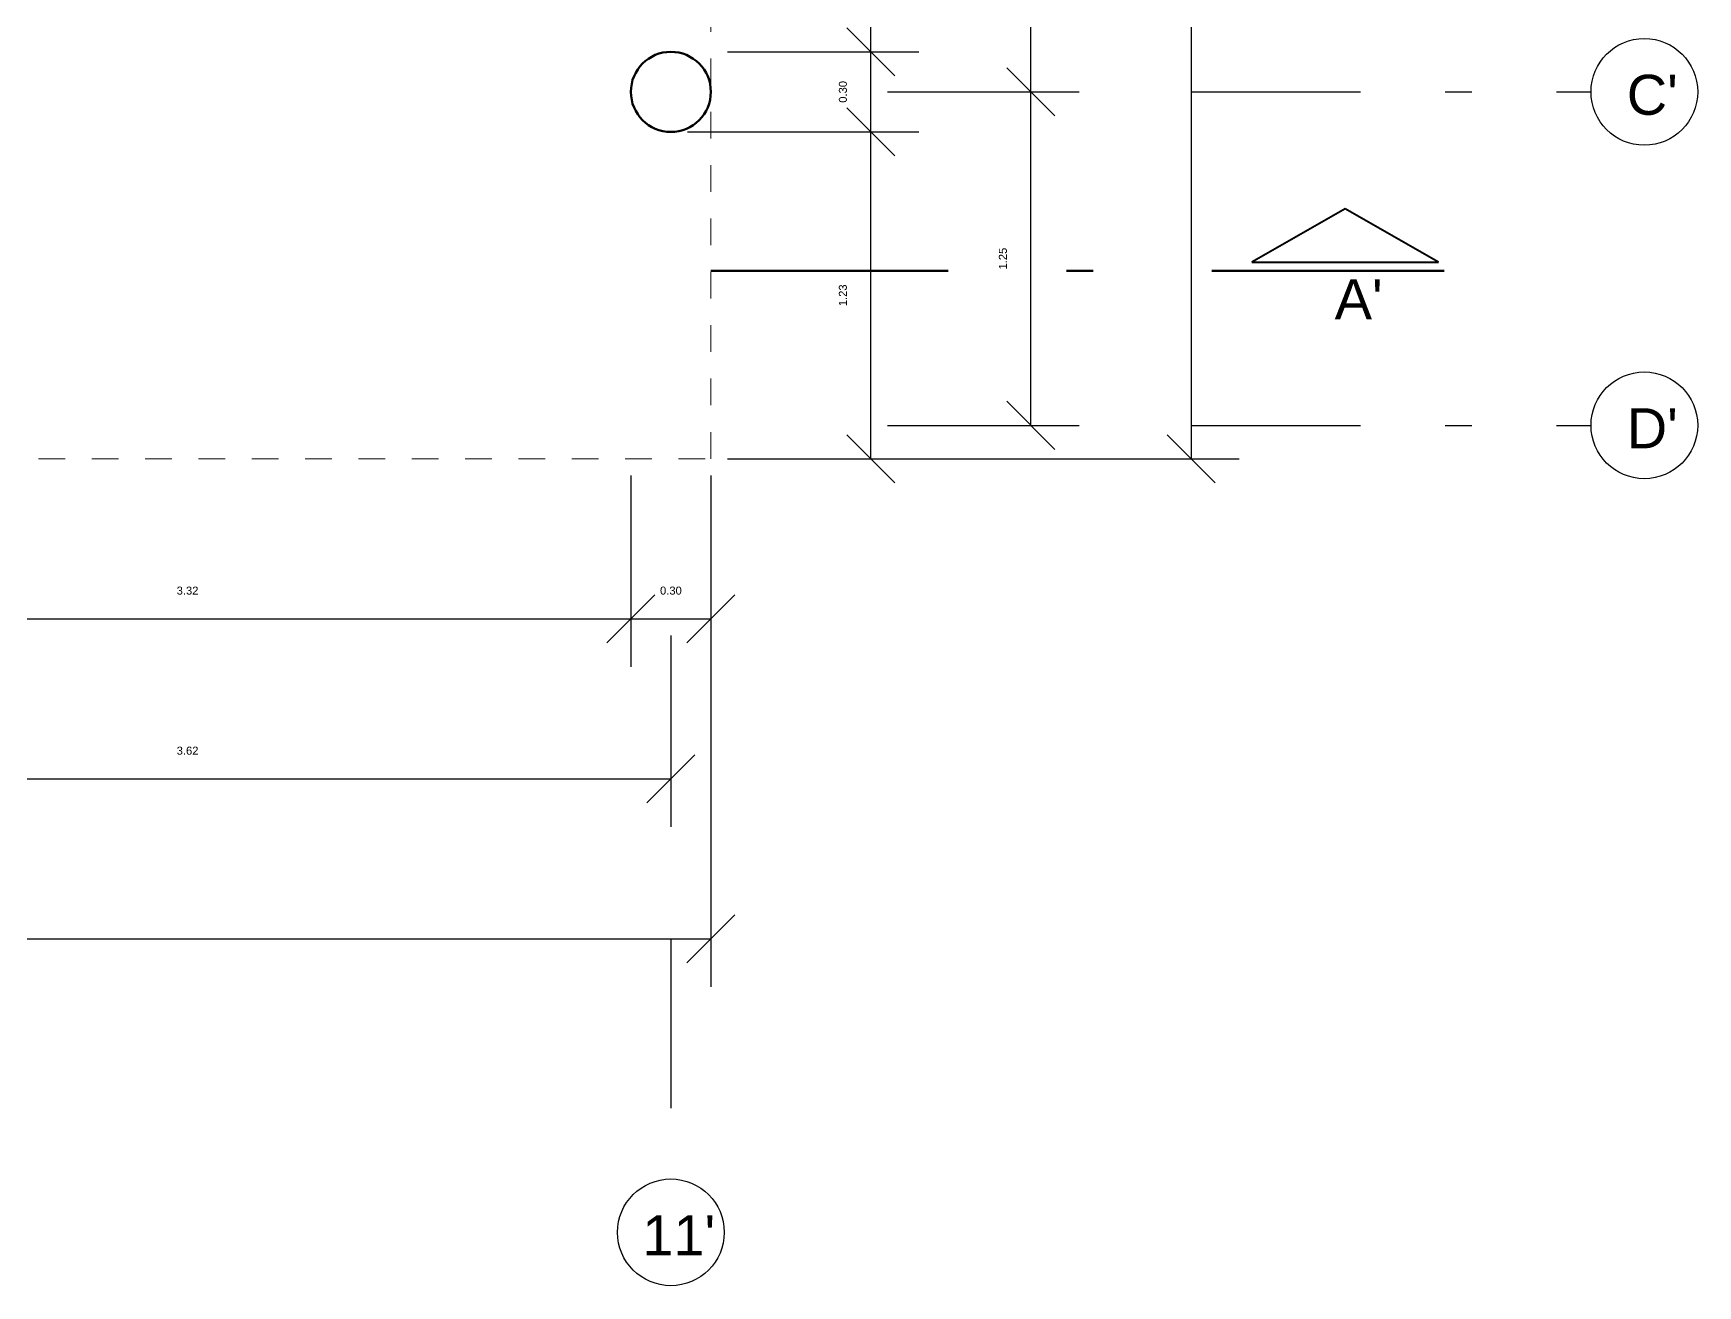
# Model space of a CAD drawing. Header units: millimetres. Extents: x 1110 to 1214, y 1038 to 1099.
# Drawn here: x 1208.04 to 1214.29, y 1085.82 to 1090.52 of the extents above; entities that cross this region are included whole.
import ezdxf

# ---------------------------------------------------------------- set-up
doc = ezdxf.new("R2010")
doc.units = ezdxf.units.MM
doc.linetypes.add('DASHDOT', pattern=[25.4, 12.7, -6.35, 0, -6.35])
doc.linetypes.add('JIS_02_1.2', pattern=[2.5, 1.25, -1.25])
doc.layers.add('EJES', color=7, linetype='DASHDOT')
for name, color, linetype, lineweight in [('LINEA-CORTE', 4, 'DASHDOT', 60), ('muros', 150, 'Continuous', 70), ('PROYECCION LOZA', 80, 'JIS_02_1.2', 5)]:
    doc.layers.add(name, color=color, linetype=linetype, lineweight=lineweight)
doc.styles.add('Annotative', font='arial.ttf')
doc.styles.get("Standard").update_dxf_attribs({"font": 'arial.ttf'})
doc.dimstyles.get("Standard").update_dxf_attribs({"dimtxt": 0.03, "dimasz": 0.18, "dimexe": 0.18, "dimexo": 0.0625, "dimgap": 0.09, "dimtad": 1, "dimtoh": 1, "dimzin": 0, "dimdsep": 46, "dimtxsty": 'Annotative', "dimblk": 'OBLIQUE', "dimcen": 0.09, "dimadec": 0, "dimazin": 0, "dimtfac": 1, "dimtofl": 0, "dimtmove": 0, "dimatfit": 3, "dimldrblk": 'OBLIQUE', "dimfxl": 1, "dimtolj": 1, "dimtzin": 0, "dimarcsym": 0})

# ---------------------------------------------------------------- blocks, each defined once
blk = doc.blocks.new('_Oblique')
at = {"color": 0, "linetype": 'ByBlock', "lineweight": -2}
blk.add_line((-0.5, -0.5), (0.5, 0.5), dxfattribs=at)
blk = doc.blocks.new('*D85')
at = {"color": 0, "lineweight": -2}
for p, q in [((1206.9607, 1088.859), (1206.9607, 1088.1415)), ((1210.2853, 1088.859), (1210.2853, 1088.1415)), ((1206.9607, 1088.3215), (1210.2853, 1088.3215))]:
    blk.add_line(p, q, dxfattribs=at)
at = {"layer": 'Defpoints', "color": 0}
for p in [(1206.9607, 1088.9215), (1210.2853, 1088.9215), (1210.2853, 1088.3215)]:
    blk.add_point(p, dxfattribs=at)
at = {"color": 0, "lineweight": -2, "xscale": 0.18, "yscale": 0.18, "zscale": 0.18, "rotation": 180}
blk.add_blockref('_Oblique', (1206.9607, 1088.3215), dxfattribs=at)
at = {"color": 0, "lineweight": -2, "xscale": 0.18, "yscale": 0.18, "zscale": 0.18}
blk.add_blockref('_Oblique', (1210.2853, 1088.3215), dxfattribs=at)
at = {"color": 0, "insert": (1208.623, 1088.4268), "char_height": 0.03, "attachment_point": 5, "style": 'Annotative'}
blk.add_mtext('\\A1;3.32', dxfattribs=at)
blk = doc.blocks.new('*D86')
at = {"color": 0, "lineweight": -2}
for p, q in [((1210.2853, 1088.859), (1210.2853, 1088.1415)), ((1210.5857, 1088.859), (1210.5857, 1088.1415)), ((1210.2853, 1088.3215), (1210.5857, 1088.3215))]:
    blk.add_line(p, q, dxfattribs=at)
at = {"layer": 'Defpoints', "color": 0}
for p in [(1210.2853, 1088.9215), (1210.5857, 1088.9215), (1210.5857, 1088.3215)]:
    blk.add_point(p, dxfattribs=at)
at = {"color": 0, "lineweight": -2, "xscale": 0.18, "yscale": 0.18, "zscale": 0.18, "rotation": 180}
blk.add_blockref('_Oblique', (1210.2853, 1088.3215), dxfattribs=at)
at = {"color": 0, "lineweight": -2, "xscale": 0.18, "yscale": 0.18, "zscale": 0.18}
blk.add_blockref('_Oblique', (1210.5857, 1088.3215), dxfattribs=at)
at = {"color": 0, "insert": (1210.4355, 1088.4268), "char_height": 0.03, "attachment_point": 5, "style": 'Annotative'}
blk.add_mtext('\\A1;0.30', dxfattribs=at)
blk = doc.blocks.new('*D89')
at = {"color": 0, "lineweight": -2}
for p, q in [((1206.8107, 1088.259), (1206.8107, 1087.5415)), ((1210.4355, 1088.259), (1210.4355, 1087.5415)), ((1206.8107, 1087.7215), (1210.4355, 1087.7215))]:
    blk.add_line(p, q, dxfattribs=at)
at = {"layer": 'Defpoints', "color": 0}
for p in [(1206.8107, 1088.3215), (1210.4355, 1088.3215), (1210.4355, 1087.7215)]:
    blk.add_point(p, dxfattribs=at)
at = {"color": 0, "lineweight": -2, "xscale": 0.18, "yscale": 0.18, "zscale": 0.18, "rotation": 180}
blk.add_blockref('_Oblique', (1206.8107, 1087.7215), dxfattribs=at)
at = {"color": 0, "lineweight": -2, "xscale": 0.18, "yscale": 0.18, "zscale": 0.18}
blk.add_blockref('_Oblique', (1210.4355, 1087.7215), dxfattribs=at)
at = {"color": 0, "insert": (1208.6231, 1087.8268), "char_height": 0.03, "attachment_point": 5, "style": 'Annotative'}
blk.add_mtext('\\A1;3.62', dxfattribs=at)
blk = doc.blocks.new('*D90')
at = {"color": 0, "lineweight": -2}
for p, q in [((1180.5857, 1088.259), (1180.5857, 1086.9415)), ((1210.5857, 1088.259), (1210.5857, 1086.9415)), ((1180.5857, 1087.1215), (1210.5857, 1087.1215))]:
    blk.add_line(p, q, dxfattribs=at)
at = {"layer": 'Defpoints', "color": 0}
for p in [(1180.5857, 1088.3215), (1210.5857, 1088.3215), (1210.5857, 1087.1215)]:
    blk.add_point(p, dxfattribs=at)
at = {"color": 0, "lineweight": -2, "xscale": 0.18, "yscale": 0.18, "zscale": 0.18, "rotation": 180}
blk.add_blockref('_Oblique', (1180.5857, 1087.1215), dxfattribs=at)
at = {"color": 0, "lineweight": -2, "xscale": 0.18, "yscale": 0.18, "zscale": 0.18}
blk.add_blockref('_Oblique', (1210.5857, 1087.1215), dxfattribs=at)
at = {"color": 0, "insert": (1195.5857, 1087.2268), "char_height": 0.03, "attachment_point": 5, "style": 'Annotative'}
blk.add_mtext('\\A1;30.00', dxfattribs=at)
blk = doc.blocks.new('*D92')
at = {"color": 0, "lineweight": -2}
for p, q in [((1210.4978, 1090.1465), (1211.3657, 1090.1465)), ((1211.1857, 1088.9215), (1211.1857, 1090.1465)), ((1210.6482, 1088.9215), (1211.3657, 1088.9215))]:
    blk.add_line(p, q, dxfattribs=at)
at = {"layer": 'Defpoints', "color": 0}
for p in [(1210.4353, 1090.1465), (1211.1857, 1090.1465), (1210.5857, 1088.9215)]:
    blk.add_point(p, dxfattribs=at)
at = {"color": 0, "lineweight": -2, "xscale": 0.18, "yscale": 0.18, "zscale": 0.18}
for p, rotation in [((1211.1857, 1090.1465), 90), ((1211.1857, 1088.9215), 270)]:
    blk.add_blockref('_Oblique', p, dxfattribs=dict(at, rotation=rotation))
at = {"color": 0, "insert": (1211.0804, 1089.534), "char_height": 0.03, "attachment_point": 5, "rotation": 90, "style": 'Annotative'}
blk.add_mtext('\\A1;1.23', dxfattribs=at)
blk = doc.blocks.new('*D93')
at = {"color": 0, "lineweight": -2}
for p, q in [((1210.6482, 1090.4465), (1211.3657, 1090.4465)), ((1211.1857, 1090.1465), (1211.1857, 1090.4465)), ((1210.6482, 1090.1465), (1211.3657, 1090.1465))]:
    blk.add_line(p, q, dxfattribs=at)
at = {"layer": 'Defpoints', "color": 0}
for p in [(1210.5857, 1090.4465), (1211.1857, 1090.4465), (1210.5857, 1090.1465)]:
    blk.add_point(p, dxfattribs=at)
at = {"color": 0, "lineweight": -2, "xscale": 0.18, "yscale": 0.18, "zscale": 0.18}
for p, rotation in [((1211.1857, 1090.4465), 90), ((1211.1857, 1090.1465), 270)]:
    blk.add_blockref('_Oblique', p, dxfattribs=dict(at, rotation=rotation))
at = {"color": 0, "insert": (1211.0804, 1090.2965), "char_height": 0.03, "attachment_point": 5, "rotation": 90, "style": 'Annotative'}
blk.add_mtext('\\A1;0.30', dxfattribs=at)
blk = doc.blocks.new('*D94')
at = {"color": 0, "lineweight": -2}
for p, q in [((1210.6482, 1093.948), (1211.3657, 1093.948)), ((1211.1857, 1090.4465), (1211.1857, 1093.948)), ((1210.6482, 1090.4465), (1211.3657, 1090.4465))]:
    blk.add_line(p, q, dxfattribs=at)
at = {"layer": 'Defpoints', "color": 0}
for p in [(1210.5857, 1093.948), (1211.1857, 1093.948), (1210.5857, 1090.4465)]:
    blk.add_point(p, dxfattribs=at)
at = {"color": 0, "lineweight": -2, "xscale": 0.18, "yscale": 0.18, "zscale": 0.18}
for p, rotation in [((1211.1857, 1093.948), 90), ((1211.1857, 1090.4465), 270)]:
    blk.add_blockref('_Oblique', p, dxfattribs=dict(at, rotation=rotation))
at = {"color": 0, "insert": (1211.0804, 1092.1972), "char_height": 0.03, "attachment_point": 5, "rotation": 90, "style": 'Annotative'}
blk.add_mtext('\\A1;3.50', dxfattribs=at)
blk = doc.blocks.new('*D97')
at = {"color": 0, "lineweight": -2}
for p, q in [((1211.2482, 1090.2965), (1211.9657, 1090.2965)), ((1211.7857, 1089.0465), (1211.7857, 1090.2965)), ((1211.2482, 1089.0465), (1211.9657, 1089.0465))]:
    blk.add_line(p, q, dxfattribs=at)
at = {"layer": 'Defpoints', "color": 0}
for p in [(1211.1857, 1090.2965), (1211.7857, 1090.2965), (1211.1857, 1089.0465)]:
    blk.add_point(p, dxfattribs=at)
at = {"color": 0, "lineweight": -2, "xscale": 0.18, "yscale": 0.18, "zscale": 0.18}
for p, rotation in [((1211.7857, 1090.2965), 90), ((1211.7857, 1089.0465), 270)]:
    blk.add_blockref('_Oblique', p, dxfattribs=dict(at, rotation=rotation))
at = {"color": 0, "insert": (1211.6804, 1089.6715), "char_height": 0.03, "attachment_point": 5, "rotation": 90, "style": 'Annotative'}
blk.add_mtext('\\A1;1.25', dxfattribs=at)
blk = doc.blocks.new('*D98')
at = {"color": 0, "lineweight": -2}
for p, q in [((1211.2482, 1094.098), (1211.9657, 1094.098)), ((1211.7857, 1090.2965), (1211.7857, 1094.098)), ((1211.2482, 1090.2965), (1211.9657, 1090.2965))]:
    blk.add_line(p, q, dxfattribs=at)
at = {"layer": 'Defpoints', "color": 0}
for p in [(1211.1857, 1094.098), (1211.7857, 1094.098), (1211.1857, 1090.2965)]:
    blk.add_point(p, dxfattribs=at)
at = {"color": 0, "lineweight": -2, "xscale": 0.18, "yscale": 0.18, "zscale": 0.18}
for p, rotation in [((1211.7857, 1094.098), 90), ((1211.7857, 1090.2965), 270)]:
    blk.add_blockref('_Oblique', p, dxfattribs=dict(at, rotation=rotation))
at = {"color": 0, "insert": (1211.6804, 1092.1972), "char_height": 0.03, "attachment_point": 5, "rotation": 90, "style": 'Annotative'}
blk.add_mtext('\\A1;3.80', dxfattribs=at)
blk = doc.blocks.new('*D100')
at = {"color": 0, "lineweight": -2}
for p, q in [((1211.2482, 1095.4215), (1212.5657, 1095.4215)), ((1212.3857, 1095.4215), (1212.3857, 1088.9215)), ((1211.2482, 1088.9215), (1212.5657, 1088.9215))]:
    blk.add_line(p, q, dxfattribs=at)
at = {"layer": 'Defpoints', "color": 0}
for p in [(1211.1857, 1095.4215), (1211.1857, 1088.9215), (1212.3857, 1088.9215)]:
    blk.add_point(p, dxfattribs=at)
at = {"color": 0, "lineweight": -2, "xscale": 0.18, "yscale": 0.18, "zscale": 0.18}
for p, rotation in [((1212.3857, 1095.4215), 90), ((1212.3857, 1088.9215), 270)]:
    blk.add_blockref('_Oblique', p, dxfattribs=dict(at, rotation=rotation))
at = {"color": 0, "insert": (1212.2804, 1092.1715), "char_height": 0.03, "attachment_point": 5, "rotation": 90, "style": 'Annotative'}
blk.add_mtext('\\A1;6.50', dxfattribs=at)

msp = doc.modelspace()

# ---------------------------------------------------------------- linework, layer by layer
at = {"lineweight": 40}
for p, q in [((1212.9636, 1089.8583), (1212.6136, 1089.6583)), ((1213.3136, 1089.6583), (1212.9636, 1089.8583)), ((1212.6136, 1089.6583), (1213.3136, 1089.6583))]:
    msp.add_line(p, q, dxfattribs=at)
at = {"color": 0}
for centre in [(1214.0857, 1090.2965), (1214.0857, 1089.0465), (1210.4353, 1086.0215)]:
    msp.add_circle(centre, 0.2, dxfattribs=at)
at = {"layer": 'EJES', "ltscale": 0.05}
for p, q in [((1212.3857, 1090.2965), (1213.8857, 1090.2965)), ((1212.3857, 1089.0465), (1213.8857, 1089.0465)), ((1210.4353, 1087.1215), (1210.4353, 1086.2215))]:
    msp.add_line(p, q, dxfattribs=at)
at = {"layer": 'LINEA-CORTE', "ltscale": 0.07}
msp.add_line((1210.5857, 1089.6262), (1213.3353, 1089.6262), dxfattribs=at)
at = {"layer": 'muros', "color": 5}
msp.add_circle((1210.4353, 1090.2965), 0.15, dxfattribs=at)
at = {"layer": 'PROYECCION LOZA', "ltscale": 0.05}
for p, q in [((1210.5857, 1088.9215), (1210.5857, 1095.4215)), ((1205.8635, 1088.9215), (1210.5857, 1088.9215))]:
    msp.add_line(p, q, dxfattribs=at)

# ---------------------------------------------------------------- texts
at = {"char_height": 0.15, "attachment_point": 1}
for s, insert in [("{\\f@Arial Unicode MS|b0|i0|c0|p34; C'}", (1213.9616, 1090.3606)), ("{\\f@Arial Unicode MS|b0|i0|c0|p34; A'}", (1212.8663, 1089.5943)), ("{\\f@Arial Unicode MS|b0|i0|c0|p34; D'}", (1213.9616, 1089.1106)), ("{\\f@Arial Unicode MS|b0|i0|c0|p34; 11'}", (1210.2703, 1086.0856))]:
    msp.add_mtext_dynamic_manual_height_columns(s, width=0.74087, gutter_width=12.5, heights=[0], dxfattribs=dict(at, insert=insert))

# ---------------------------------------------------------------- dimensions: what is measured, and where the dimension line sits
at = {"color": 0}
for base, p1, p2, picture, middle in [((1212.3857, 1088.9215), (1211.1857, 1095.4215), (1211.1857, 1088.9215), '*D100', (1212.2804, 1092.1715)), ((1211.7857, 1094.098), (1211.1857, 1090.2965), (1211.1857, 1094.098), '*D98', (1211.6804, 1092.1972)), ((1211.1857, 1093.948), (1210.5857, 1090.4465), (1210.5857, 1093.948), '*D94', (1211.0804, 1092.1972)), ((1211.1857, 1090.4465), (1210.5857, 1090.1465), (1210.5857, 1090.4465), '*D93', (1211.0804, 1090.2965))]:
    dim = msp.add_linear_dim(base=base, p1=p1, p2=p2, angle=90, dimstyle='Standard', override={"dimtmove": 1}, dxfattribs=at)
    dim.commit()
    dim.dimension.update_dxf_attribs({"geometry": picture, "text_midpoint": middle})
for base, p1, p2, picture, middle in [((1211.7857, 1090.2965), (1211.1857, 1089.0465), (1211.1857, 1090.2965), '*D97', (1211.6804, 1089.6715)), ((1211.1856908283, 1090.146464268), (1210.5856908283, 1088.921464268), (1210.4352688479, 1090.146464268), '*D92', (1211.0803634068, 1089.533964268))]:
    dim = msp.add_linear_dim(base=base, p1=p1, p2=p2, angle=90, dimstyle='Standard', dxfattribs=at)
    dim.commit()
    dim.dimension.update_dxf_attribs({"geometry": picture, "text_midpoint": middle})
for base, p1, p2, picture, middle in [((1210.2853, 1088.3215), (1206.9607, 1088.9215), (1210.2853, 1088.9215), '*D85', (1208.623, 1088.4268)), ((1210.5857, 1088.3215), (1210.2853, 1088.9215), (1210.5857, 1088.9215), '*D86', (1210.4355, 1088.4268)), ((1210.4355, 1087.7215), (1206.8107, 1088.3215), (1210.4355, 1088.3215), '*D89', (1208.6231, 1087.8268))]:
    dim = msp.add_linear_dim(base=base, p1=p1, p2=p2, dimstyle='Standard', override={"dimtmove": 1}, dxfattribs=at)
    dim.commit()
    dim.dimension.update_dxf_attribs({"geometry": picture, "text_midpoint": middle})
dim = msp.add_linear_dim(base=(1210.5857, 1087.1215), p1=(1180.5857, 1088.3215), p2=(1210.5857, 1088.3215), dimstyle='Standard', dxfattribs=at)
dim.commit()
dim.dimension.update_dxf_attribs({"geometry": '*D90', "text_midpoint": (1195.5857, 1087.2268)})

doc.saveas('drawing.dxf')
